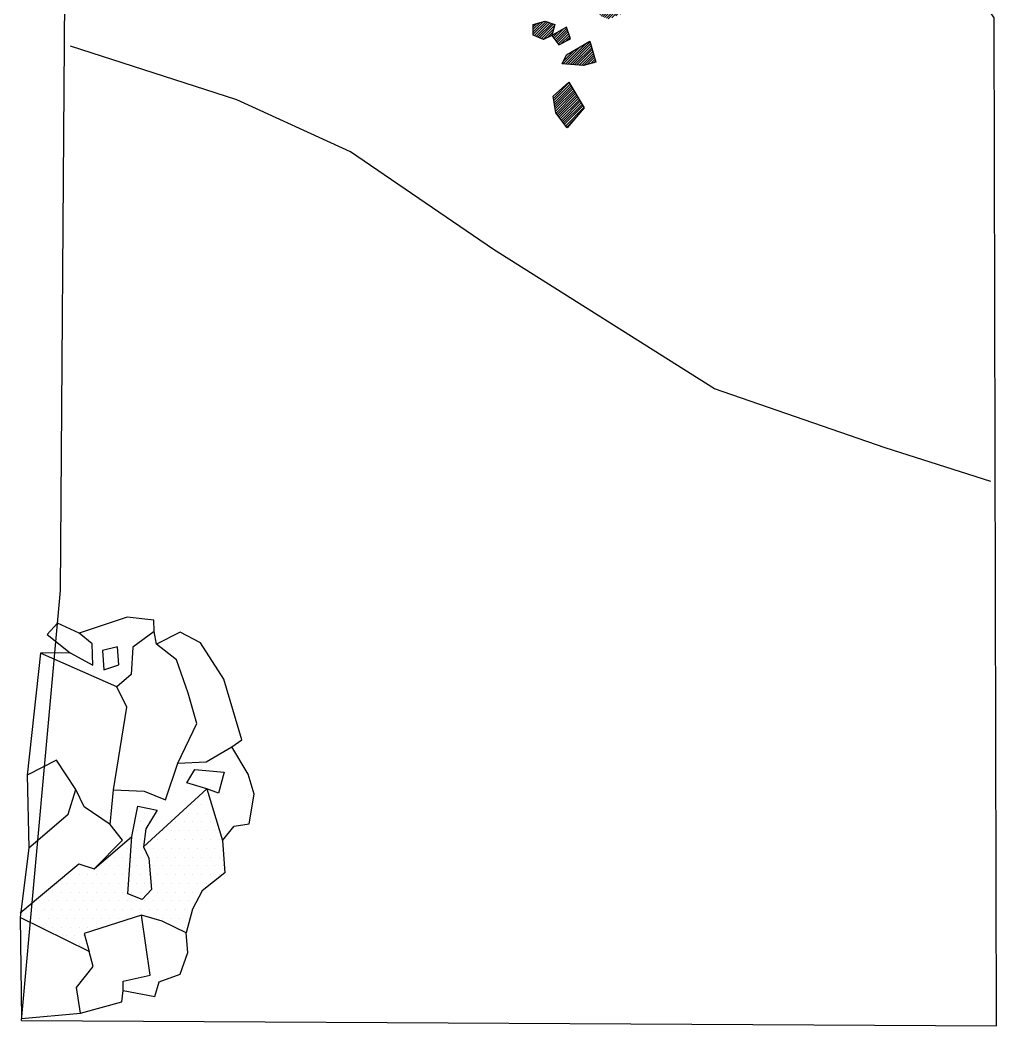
# Model space of a CAD drawing. Header units: metres. Extents: x -3.87 to -2.45, y -18.92 to -15.26.
# Drawn here: x -3.872 to -2.458, y -18.916 to -17.48 of the extents above; entities that cross this region are included whole.
import ezdxf

# ---------------------------------------------------------------- set-up
doc = ezdxf.new("R2010")
doc.units = ezdxf.units.M
doc.header["$LTSCALE"] = 25
doc.header["$MEASUREMENT"] = 0
doc.linetypes.add('STRICHPUNKTX2', pattern=[2, 1, -0.5, 0, -0.5])
doc.layers.get('0').update_dxf_attribs({"linetype": 'CONTINUOUS'})
for name, color, linetype in [('BEFUND', 1, 'CONTINUOUS'), ('GRABUNGSGRENZE', 3, 'STRICHPUNKTX2'), ('KNOCHEN', 2, 'CONTINUOUS'), ('KNOCHENSCHRAFF', 2, 'CONTINUOUS'), ('STEINE', 4, 'CONTINUOUS'), ('STEINESCHRAFF', 4, 'CONTINUOUS')]:
    doc.layers.add(name, color=color, linetype=linetype)

# ---------------------------------------------------------------- blocks, each defined once
blk = doc.blocks.new('*X1')
at = {"color": 0}
for p, q in [((-261.84, -1716.01), (-261.54, -1715.71)), ((-261.64, -1716.16), (-260.92, -1715.44)), ((-261.43, -1716.3), (-260.4, -1715.28)), ((-261.22, -1716.45), (-260.19, -1715.42)), ((-261.02, -1716.6), (-259.98, -1715.56)), ((-260.81, -1716.75), (-259.77, -1715.7)), ((-260.61, -1716.89), (-259.56, -1715.85)), ((-260.4, -1717.04), (-259.35, -1715.99)), ((-260.19, -1717.19), (-259.14, -1716.13)), ((-259.99, -1717.34), (-258.93, -1716.28)), ((-259.78, -1717.48), (-258.72, -1716.42)), ((-259.58, -1717.63), (-258.51, -1716.56)), ((-259.37, -1717.78), (-258.3, -1716.71)), ((-259.17, -1717.93), (-258.09, -1716.85)), ((-258.96, -1718.07), (-257.88, -1716.99)), ((-258.75, -1718.22), (-257.67, -1717.14)), ((-258.55, -1718.37), (-257.46, -1717.28)), ((-258.34, -1718.52), (-257.25, -1717.42)), ((-258.14, -1718.66), (-257.04, -1717.57)), ((-257.93, -1718.81), (-256.83, -1717.71)), ((-257.72, -1718.96), (-256.62, -1717.85)), ((-257.52, -1719.11), (-256.4, -1717.99)), ((-257.31, -1719.26), (-256.19, -1718.14)), ((-257.11, -1719.4), (-255.98, -1718.28)), ((-256.9, -1719.55), (-255.77, -1718.42)), ((-256.69, -1719.7), (-255.56, -1718.57)), ((-256.49, -1719.85), (-255.35, -1718.71)), ((-256.28, -1719.99), (-255.14, -1718.85)), ((-253.65, -1723.02), (-249.28, -1718.65)), ((-253.48, -1723.2), (-249.05, -1718.77)), ((-252.73, -1721.74), (-249.51, -1718.52)), ((-251.87, -1720.53), (-249.73, -1718.4)), ((-251.82, -1720.13), (-249.96, -1718.27)), ((-251.77, -1719.72), (-250.19, -1718.14)), ((-251.71, -1719.31), (-250.42, -1718.02)), ((-251.66, -1718.91), (-251.08, -1718.33)), ((-256.08, -1720.14), (-254.93, -1719)), ((-255.87, -1720.29), (-254.72, -1719.14)), ((-255.66, -1720.44), (-254.51, -1719.28)), ((-255.46, -1720.58), (-254.3, -1719.43)), ((-255.25, -1720.73), (-254.09, -1719.57)), ((-255.05, -1720.88), (-254.04, -1719.88)), ((-253.31, -1723.39), (-248.83, -1718.9)), ((-253.14, -1723.57), (-248.6, -1719.03)), ((-252.97, -1723.75), (-248.37, -1719.15)), ((-252.8, -1723.94), (-248.14, -1719.28)), ((-252.63, -1724.12), (-247.92, -1719.41)), ((-252.46, -1724.3), (-247.69, -1719.53)), ((-252.29, -1724.49), (-247.46, -1719.66)), ((-250.56, -1723.11), (-247.24, -1719.79)), ((-249.56, -1722.46), (-247.23, -1720.13)), ((-297.48, -1722.66), (-296.55, -1721.72)), ((-297.22, -1723.1), (-295.78, -1721.66)), ((-254.84, -1721.03), (-254.65, -1720.83)), ((-249.15, -1722.4), (-247.23, -1720.49)), ((-248.74, -1722.35), (-247.23, -1720.84)), ((-248.33, -1722.29), (-247.23, -1721.2)), ((-247.92, -1722.23), (-247.23, -1721.55)), ((-297.62, -1722.44), (-297.16, -1721.98)), ((-297.08, -1723.32), (-295.64, -1721.88)), ((-296.95, -1723.54), (-295.51, -1722.09)), ((-296.82, -1723.76), (-295.37, -1722.31)), ((-296.68, -1723.98), (-295.23, -1722.53)), ((-296.55, -1724.2), (-295.09, -1722.74)), ((-296.41, -1724.42), (-294.96, -1722.96)), ((-296.28, -1724.64), (-294.82, -1723.17)), ((-247.5, -1722.18), (-247.23, -1721.9)), ((-296.15, -1724.86), (-294.68, -1723.39)), ((-296.01, -1725.08), (-294.54, -1723.61)), ((-295.88, -1725.3), (-294.41, -1723.82)), ((-295.75, -1725.52), (-294.27, -1724.04)), ((-295.61, -1725.74), (-294.13, -1724.26)), ((-295.48, -1725.96), (-294, -1724.47)), ((-295.34, -1726.18), (-293.86, -1724.69)), ((-295.21, -1726.4), (-293.72, -1724.91)), ((-295.08, -1726.62), (-293.58, -1725.12)), ((-294.94, -1726.84), (-293.45, -1725.34)), ((-294.81, -1727.06), (-293.31, -1725.56)), ((-294.4, -1727), (-293.17, -1725.77)), ((-293.66, -1726.61), (-293.04, -1725.99)), ((-260.12, -1734.79), (-258.52, -1733.19)), ((-259.73, -1734.75), (-258.1, -1733.12)), ((-261.76, -1733.96), (-261.46, -1733.66)), ((-261.64, -1734.19), (-261.04, -1733.59)), ((-261.51, -1734.41), (-260.62, -1733.52)), ((-261.38, -1734.64), (-260.2, -1733.46)), ((-261.25, -1734.86), (-259.78, -1733.39)), ((-260.91, -1734.87), (-259.36, -1733.32)), ((-260.51, -1734.83), (-258.94, -1733.25)), ((-259.34, -1734.72), (-257.98, -1733.36)), ((-258.95, -1734.68), (-257.9, -1733.63)), ((-258.55, -1734.64), (-257.81, -1733.9)), ((-258.16, -1734.6), (-257.73, -1734.17)), ((-257.77, -1734.56), (-257.64, -1734.43)), ((-304.39, -1747.24), (-302.04, -1744.89)), ((-304.23, -1747.44), (-301.83, -1745.03)), ((-304.01, -1746.51), (-302.36, -1744.86)), ((-303.98, -1747.54), (-301.72, -1745.27)), ((-303.73, -1747.64), (-301.6, -1745.51)), ((-303.62, -1745.77), (-302.69, -1744.83)), ((-303.47, -1747.74), (-301.49, -1745.75)), ((-303.24, -1745.03), (-303.01, -1744.81)), ((-303.22, -1747.84), (-301.37, -1745.99)), ((-302.69, -1747.67), (-301.26, -1746.23)), ((-302.1, -1747.42), (-301.15, -1746.47)), ((-301.5, -1747.18), (-301.03, -1746.71)), ((-313.9, -1750.03), (-312.08, -1748.21)), ((-313.9, -1749.68), (-312.45, -1748.23)), ((-313.9, -1749.32), (-312.93, -1748.36)), ((-313.9, -1748.97), (-313.42, -1748.49)), ((-313.74, -1750.22), (-311.81, -1748.3)), ((-313.49, -1750.33), (-311.55, -1748.39)), ((-313.24, -1750.44), (-311.28, -1748.48)), ((-313, -1750.54), (-311.02, -1748.56)), ((-312.75, -1750.65), (-310.87, -1748.77)), ((-312.5, -1750.76), (-310.99, -1749.25)), ((-311.9, -1750.51), (-311.12, -1749.73)), ((-311.09, -1750.41), (-310.45, -1749.76)), ((-310.94, -1750.61), (-309.64, -1749.31)), ((-310.8, -1750.82), (-309.11, -1749.14)), ((-310.65, -1751.02), (-309.02, -1749.4)), ((-310.5, -1751.23), (-308.93, -1749.66)), ((-310.35, -1751.43), (-308.84, -1749.92)), ((-309.92, -1751.35), (-308.75, -1750.19)), ((-309.19, -1750.98), (-308.66, -1750.45)), ((-309.64, -1754.25), (-307.22, -1751.84)), ((-309.31, -1754.28), (-306.37, -1751.35)), ((-308.98, -1754.31), (-305.8, -1751.13)), ((-308.66, -1754.34), (-305.72, -1751.4)), ((-308.33, -1754.37), (-305.64, -1751.67)), ((-309.56, -1753.83), (-308.07, -1752.34)), ((-309.24, -1753.15), (-308.92, -1752.84)), ((-308.01, -1754.39), (-305.56, -1751.95)), ((-307.68, -1754.42), (-305.48, -1752.22)), ((-307.35, -1754.45), (-305.4, -1752.5)), ((-307.03, -1754.48), (-305.33, -1752.77)), ((-306.68, -1754.48), (-305.25, -1753.05)), ((-306.21, -1754.36), (-305.17, -1753.32)), ((-305.73, -1754.24), (-305.09, -1753.6)), ((-305.25, -1754.12), (-305.01, -1753.87)), ((-311.04, -1759.19), (-308.79, -1756.94)), ((-310.99, -1759.49), (-308.66, -1757.16)), ((-310.93, -1759.8), (-308.52, -1757.39)), ((-310.88, -1760.1), (-308.39, -1757.61)), ((-310.83, -1760.4), (-308.26, -1757.83)), ((-310.78, -1760.7), (-308.13, -1758.05)), ((-310.73, -1761), (-307.99, -1758.27)), ((-310.65, -1761.28), (-307.86, -1758.49)), ((-310.5, -1761.48), (-307.73, -1758.71)), ((-310.35, -1761.68), (-307.6, -1758.94)), ((-310.19, -1761.88), (-307.47, -1759.16)), ((-310.04, -1762.08), (-307.33, -1759.38)), ((-309.89, -1762.29), (-307.2, -1759.6)), ((-309.74, -1762.49), (-307.07, -1759.82)), ((-309.58, -1762.69), (-306.94, -1760.04)), ((-309.43, -1762.89), (-306.81, -1760.26)), ((-309.28, -1763.09), (-306.67, -1760.49)), ((-309.12, -1763.29), (-308.15, -1762.31))]:
    blk.add_line(p, q, dxfattribs=at)
blk = doc.blocks.new('*X15')
at = {"color": 0}
for p, q in [((-360.625, -1858.75), (-360.625, -1858.75)), ((-362.5, -1860), (-362.5, -1860)), ((-361.25, -1860), (-361.25, -1860)), ((-360, -1860), (-360, -1860)), ((-369.375, -1861.25), (-369.375, -1861.25)), ((-368.125, -1861.25), (-368.125, -1861.25)), ((-363.125, -1861.25), (-363.125, -1861.25)), ((-361.875, -1861.25), (-361.875, -1861.25)), ((-360.625, -1861.25), (-360.625, -1861.25)), ((-370.625, -1863.75), (-370.625, -1863.75)), ((-370, -1862.5), (-370, -1862.5)), ((-369.375, -1863.75), (-369.375, -1863.75)), ((-368.75, -1862.5), (-368.75, -1862.5)), ((-366.875, -1863.75), (-366.875, -1863.75)), ((-365.625, -1863.75), (-365.625, -1863.75)), ((-365, -1862.5), (-365, -1862.5)), ((-364.375, -1863.75), (-364.375, -1863.75)), ((-363.75, -1862.5), (-363.75, -1862.5)), ((-363.125, -1863.75), (-363.125, -1863.75)), ((-362.5, -1862.5), (-362.5, -1862.5)), ((-361.875, -1863.75), (-361.875, -1863.75)), ((-361.25, -1862.5), (-361.25, -1862.5)), ((-360.625, -1863.75), (-360.625, -1863.75)), ((-360, -1862.5), (-360, -1862.5)), ((-359.375, -1863.75), (-359.375, -1863.75)), ((-371.25, -1865), (-371.25, -1865)), ((-370, -1865), (-370, -1865)), ((-367.5, -1865), (-367.5, -1865)), ((-366.25, -1865), (-366.25, -1865)), ((-365, -1865), (-365, -1865)), ((-363.75, -1865), (-363.75, -1865)), ((-362.5, -1865), (-362.5, -1865)), ((-361.25, -1865), (-361.25, -1865)), ((-360, -1865), (-360, -1865)), ((-358.75, -1865), (-358.75, -1865)), ((-373.125, -1866.25), (-373.125, -1866.25)), ((-371.875, -1866.25), (-371.875, -1866.25)), ((-370.625, -1866.25), (-370.625, -1866.25)), ((-369.375, -1866.25), (-369.375, -1866.25)), ((-368.125, -1866.25), (-368.125, -1866.25)), ((-366.875, -1866.25), (-366.875, -1866.25)), ((-365.625, -1866.25), (-365.625, -1866.25)), ((-364.375, -1866.25), (-364.375, -1866.25)), ((-363.125, -1866.25), (-363.125, -1866.25)), ((-361.875, -1866.25), (-361.875, -1866.25)), ((-360.625, -1866.25), (-360.625, -1866.25)), ((-359.375, -1866.25), (-359.375, -1866.25)), ((-373.75, -1867.5), (-373.75, -1867.5)), ((-372.5, -1867.5), (-372.5, -1867.5)), ((-371.25, -1867.5), (-371.25, -1867.5)), ((-370, -1867.5), (-370, -1867.5)), ((-368.75, -1867.5), (-368.75, -1867.5)), ((-367.5, -1867.5), (-367.5, -1867.5)), ((-366.25, -1867.5), (-366.25, -1867.5)), ((-365, -1867.5), (-365, -1867.5)), ((-363.75, -1867.5), (-363.75, -1867.5)), ((-362.5, -1867.5), (-362.5, -1867.5)), ((-361.25, -1867.5), (-361.25, -1867.5)), ((-360, -1867.5), (-360, -1867.5)), ((-358.75, -1867.5), (-358.75, -1867.5)), ((-378.125, -1868.75), (-378.125, -1868.75)), ((-375.625, -1868.75), (-375.625, -1868.75)), ((-374.375, -1868.75), (-374.375, -1868.75)), ((-373.125, -1868.75), (-373.125, -1868.75)), ((-371.875, -1868.75), (-371.875, -1868.75)), ((-370.625, -1868.75), (-370.625, -1868.75)), ((-369.375, -1868.75), (-369.375, -1868.75)), ((-368.125, -1868.75), (-368.125, -1868.75)), ((-366.875, -1868.75), (-366.875, -1868.75)), ((-365.625, -1868.75), (-365.625, -1868.75)), ((-364.375, -1868.75), (-364.375, -1868.75)), ((-363.125, -1868.75), (-363.125, -1868.75)), ((-361.875, -1868.75), (-361.875, -1868.75)), ((-360.625, -1868.75), (-360.625, -1868.75)), ((-359.375, -1868.75), (-359.375, -1868.75)), ((-358.125, -1868.75), (-358.125, -1868.75)), ((-380, -1870), (-380, -1870)), ((-378.75, -1870), (-378.75, -1870)), ((-377.5, -1870), (-377.5, -1870)), ((-376.25, -1870), (-376.25, -1870)), ((-375, -1870), (-375, -1870)), ((-373.75, -1870), (-373.75, -1870)), ((-372.5, -1870), (-372.5, -1870)), ((-371.25, -1870), (-371.25, -1870)), ((-370, -1870), (-370, -1870)), ((-368.75, -1870), (-368.75, -1870)), ((-367.5, -1870), (-367.5, -1870)), ((-366.25, -1870), (-366.25, -1870)), ((-365, -1870), (-365, -1870)), ((-363.75, -1870), (-363.75, -1870)), ((-362.5, -1870), (-362.5, -1870)), ((-361.25, -1870), (-361.25, -1870)), ((-360, -1870), (-360, -1870)), ((-358.75, -1870), (-358.75, -1870)), ((-382.5, -1872.5), (-382.5, -1872.5)), ((-381.875, -1871.25), (-381.875, -1871.25)), ((-381.25, -1872.5), (-381.25, -1872.5)), ((-380.625, -1871.25), (-380.625, -1871.25)), ((-380, -1872.5), (-380, -1872.5)), ((-379.375, -1871.25), (-379.375, -1871.25)), ((-378.75, -1872.5), (-378.75, -1872.5)), ((-378.125, -1871.25), (-378.125, -1871.25)), ((-377.5, -1872.5), (-377.5, -1872.5)), ((-376.875, -1871.25), (-376.875, -1871.25)), ((-376.25, -1872.5), (-376.25, -1872.5)), ((-375.625, -1871.25), (-375.625, -1871.25)), ((-375, -1872.5), (-375, -1872.5)), ((-374.375, -1871.25), (-374.375, -1871.25)), ((-373.75, -1872.5), (-373.75, -1872.5)), ((-373.125, -1871.25), (-373.125, -1871.25)), ((-372.5, -1872.5), (-372.5, -1872.5)), ((-371.875, -1871.25), (-371.875, -1871.25)), ((-371.25, -1872.5), (-371.25, -1872.5)), ((-370.625, -1871.25), (-370.625, -1871.25)), ((-370, -1872.5), (-370, -1872.5)), ((-369.375, -1871.25), (-369.375, -1871.25)), ((-368.75, -1872.5), (-368.75, -1872.5)), ((-368.125, -1871.25), (-368.125, -1871.25)), ((-367.5, -1872.5), (-367.5, -1872.5)), ((-366.875, -1871.25), (-366.875, -1871.25)), ((-366.25, -1872.5), (-366.25, -1872.5)), ((-365.625, -1871.25), (-365.625, -1871.25)), ((-365, -1872.5), (-365, -1872.5)), ((-364.375, -1871.25), (-364.375, -1871.25)), ((-363.75, -1872.5), (-363.75, -1872.5)), ((-363.125, -1871.25), (-363.125, -1871.25)), ((-362.5, -1872.5), (-362.5, -1872.5)), ((-361.875, -1871.25), (-361.875, -1871.25)), ((-360.625, -1871.25), (-360.625, -1871.25)), ((-384.375, -1873.75), (-384.375, -1873.75)), ((-383.125, -1873.75), (-383.125, -1873.75)), ((-381.875, -1873.75), (-381.875, -1873.75)), ((-380.625, -1873.75), (-380.625, -1873.75)), ((-379.375, -1873.75), (-379.375, -1873.75)), ((-378.125, -1873.75), (-378.125, -1873.75)), ((-376.875, -1873.75), (-376.875, -1873.75)), ((-375.625, -1873.75), (-375.625, -1873.75)), ((-374.375, -1873.75), (-374.375, -1873.75)), ((-373.125, -1873.75), (-373.125, -1873.75)), ((-371.875, -1873.75), (-371.875, -1873.75)), ((-370.625, -1873.75), (-370.625, -1873.75)), ((-369.375, -1873.75), (-369.375, -1873.75)), ((-368.125, -1873.75), (-368.125, -1873.75)), ((-366.875, -1873.75), (-366.875, -1873.75)), ((-365.625, -1873.75), (-365.625, -1873.75)), ((-364.375, -1873.75), (-364.375, -1873.75)), ((-363.125, -1873.75), (-363.125, -1873.75)), ((-386.25, -1875), (-386.25, -1875)), ((-385, -1875), (-385, -1875)), ((-383.75, -1875), (-383.75, -1875)), ((-382.5, -1875), (-382.5, -1875)), ((-381.25, -1875), (-381.25, -1875)), ((-380, -1875), (-380, -1875)), ((-378.75, -1875), (-378.75, -1875)), ((-377.5, -1875), (-377.5, -1875)), ((-376.25, -1875), (-376.25, -1875)), ((-375, -1875), (-375, -1875)), ((-373.75, -1875), (-373.75, -1875)), ((-372.5, -1875), (-372.5, -1875)), ((-371.25, -1875), (-371.25, -1875)), ((-370, -1875), (-370, -1875)), ((-368.75, -1875), (-368.75, -1875)), ((-367.5, -1875), (-367.5, -1875)), ((-366.25, -1875), (-366.25, -1875)), ((-365, -1875), (-365, -1875)), ((-363.75, -1875), (-363.75, -1875)), ((-386.875, -1876.25), (-386.875, -1876.25)), ((-385.625, -1876.25), (-385.625, -1876.25)), ((-384.375, -1876.25), (-384.375, -1876.25)), ((-383.125, -1876.25), (-383.125, -1876.25)), ((-381.875, -1876.25), (-381.875, -1876.25)), ((-380.625, -1876.25), (-380.625, -1876.25)), ((-379.375, -1876.25), (-379.375, -1876.25)), ((-378.125, -1876.25), (-378.125, -1876.25)), ((-376.875, -1876.25), (-376.875, -1876.25)), ((-375.625, -1876.25), (-375.625, -1876.25)), ((-374.375, -1876.25), (-374.375, -1876.25)), ((-373.125, -1876.25), (-373.125, -1876.25)), ((-371.875, -1876.25), (-371.875, -1876.25)), ((-368.125, -1876.25), (-368.125, -1876.25)), ((-366.875, -1876.25), (-366.875, -1876.25)), ((-365.625, -1876.25), (-365.625, -1876.25)), ((-364.375, -1876.25), (-364.375, -1876.25)), ((-363.125, -1876.25), (-363.125, -1876.25)), ((-383.75, -1877.5), (-383.75, -1877.5)), ((-382.5, -1877.5), (-382.5, -1877.5)), ((-381.25, -1877.5), (-381.25, -1877.5)), ((-380, -1877.5), (-380, -1877.5)), ((-378.75, -1877.5), (-378.75, -1877.5)), ((-377.5, -1877.5), (-377.5, -1877.5)), ((-376.25, -1877.5), (-376.25, -1877.5)), ((-365, -1877.5), (-365, -1877.5)), ((-363.75, -1877.5), (-363.75, -1877.5)), ((-381.875, -1878.75), (-381.875, -1878.75)), ((-380.625, -1878.75), (-380.625, -1878.75)), ((-379.375, -1878.75), (-379.375, -1878.75)), ((-378.125, -1878.75), (-378.125, -1878.75)), ((-378.75, -1880), (-378.75, -1880))]:
    blk.add_line(p, q, dxfattribs=at)

msp = doc.modelspace()

# ---------------------------------------------------------------- linework, layer by layer
at = {"layer": 'BEFUND'}
msp.add_lwpolyline([(-2.4859, -18.1387), (-2.6366, -18.0907), (-2.8802, -18.0068), (-3.1958, -17.8075), (-3.4, -17.668), (-3.5624, -17.5939), (-3.7999, -17.5172)], dxfattribs=at)
at = {"layer": 'GRABUNGSGRENZE', "flags": 128}
for points in [[(-3.8699, -18.9085), (-3.814, -18.2946), (-3.8043, -16.9681), (-3.768, -16.8179), (-3.8078, -16.6197), (-3.8339, -15.2943)], [(-2.4775, -18.9161), (-2.4811, -17.4768), (-2.5755, -17.3296), (-2.4636, -17.2382), (-2.4585, -17.087), (-2.6097, -17.0344), (-2.5943, -16.8873), (-2.4737, -16.8424), (-2.4625, -15.2958)], [(-3.8699, -18.9085), (-2.4775, -18.9161)]]:
    msp.add_lwpolyline(points, dxfattribs=at)
at = {"layer": 'KNOCHEN'}
for points in [[(-3.1124, -17.5021), (-3.1247, -17.5077), (-3.139, -17.5016), (-3.139, -17.4862), (-3.1221, -17.4816), (-3.1083, -17.4862), (-3.1124, -17.5021)], [(-3.1124, -17.5021), (-3.1027, -17.5154), (-3.0859, -17.5067), (-3.0915, -17.4903), (-3.1124, -17.5021)], [(-3.0976, -17.5424), (-3.0915, -17.5297), (-3.0583, -17.5103), (-3.0496, -17.5404), (-3.0675, -17.545), (-3.0976, -17.5424)], [(-3.0905, -17.6339), (-3.1068, -17.6124), (-3.1109, -17.5889), (-3.0884, -17.5685), (-3.0665, -17.6053), (-3.0905, -17.6339)]]:
    msp.add_lwpolyline(points, dxfattribs=at)
at = {"layer": 'STEINE'}
for points in [[(-3.7385, -18.5791), (-3.6946, -18.5811), (-3.6644, -18.5934), (-3.6465, -18.5408), (-3.6194, -18.4846), (-3.6317, -18.4412), (-3.6485, -18.3937), (-3.6771, -18.3712), (-3.6802, -18.3528), (-3.6807, -18.337), (-3.719, -18.3324), (-3.7874, -18.3554)], [(-3.7874, -18.3554), (-3.8186, -18.341), (-3.8334, -18.3574), (-3.8002, -18.3834), (-3.768, -18.4013), (-3.7691, -18.3707), (-3.7874, -18.3554)], [(-3.6802, -18.3528), (-3.7108, -18.3753), (-3.7134, -18.4146), (-3.7338, -18.432)], [(-3.6465, -18.5408), (-3.6062, -18.5393), (-3.5694, -18.5179), (-3.5551, -18.5076), (-3.5811, -18.4213), (-3.6143, -18.3692), (-3.6434, -18.3539), (-3.6771, -18.3712)], [(-3.7308, -18.4008), (-3.7328, -18.3748), (-3.7543, -18.3804), (-3.7522, -18.408), (-3.7308, -18.4008)], [(-3.7431, -18.6286), (-3.7385, -18.5791), (-3.7195, -18.4611), (-3.7338, -18.432), (-3.8426, -18.3839), (-3.8616, -18.5581)], [(-3.8002, -18.3834), (-3.8426, -18.3839)], [(-3.5827, -18.6512), (-3.5664, -18.6312), (-3.5449, -18.6277), (-3.5378, -18.5853), (-3.5464, -18.5567), (-3.5694, -18.5179)], [(-3.8596, -18.6618), (-3.8034, -18.6138), (-3.7921, -18.5786), (-3.8197, -18.5367), (-3.8616, -18.5581), (-3.8596, -18.6618), (-3.8719, -18.7614)], [(-3.6052, -18.5776), (-3.6338, -18.5689), (-3.6225, -18.55), (-3.5806, -18.5541), (-3.5888, -18.5837), (-3.6052, -18.5776)], [(-3.8719, -18.7547), (-3.7881, -18.6848), (-3.7661, -18.692), (-3.7257, -18.6511), (-3.7431, -18.6286), (-3.7804, -18.6036), (-3.7921, -18.5786)], [(-3.6956, -18.6603), (-3.6052, -18.5776), (-3.5827, -18.6512), (-3.5797, -18.6976), (-3.6119, -18.7232), (-3.6257, -18.7497), (-3.6349, -18.7834)], [(-3.7181, -18.7277), (-3.7125, -18.6455), (-3.7038, -18.6026), (-3.6762, -18.6082), (-3.6925, -18.6348), (-3.6956, -18.6603), (-3.688, -18.6767), (-3.6844, -18.7216), (-3.6977, -18.7359), (-3.7181, -18.7277)], [(-3.8699, -18.9054), (-3.7856, -18.8978), (-3.7912, -18.8615), (-3.7677, -18.8314), (-3.7733, -18.8099), (-3.8719, -18.7614), (-3.8699, -18.9054)], [(-3.7856, -18.8978), (-3.7268, -18.882), (-3.7248, -18.8656), (-3.7248, -18.8524), (-3.686, -18.8437), (-3.6987, -18.7579), (-3.7804, -18.7844), (-3.7733, -18.8099)], [(-3.7248, -18.8656), (-3.6793, -18.8743), (-3.6732, -18.8534), (-3.6431, -18.8422), (-3.6323, -18.8115), (-3.6349, -18.7834), (-3.6691, -18.7666), (-3.6987, -18.7579)]]:
    msp.add_lwpolyline(points, dxfattribs=at)
at = {"layer": 'STEINESCHRAFF'}
msp.add_lwpolyline([(-3.7661, -18.692), (-3.7125, -18.6455)], dxfattribs=at)

# ---------------------------------------------------------------- block references
at = {"layer": 'KNOCHENSCHRAFF', "xscale": 0.01, "yscale": 0.01, "zscale": 0.01}
msp.add_blockref('*X1', (0, 0), dxfattribs=at)
at = {"layer": 'STEINESCHRAFF', "xscale": 0.01, "yscale": 0.01, "zscale": 0.01}
msp.add_blockref('*X15', (0, 0), dxfattribs=at)

doc.saveas('drawing.dxf')
